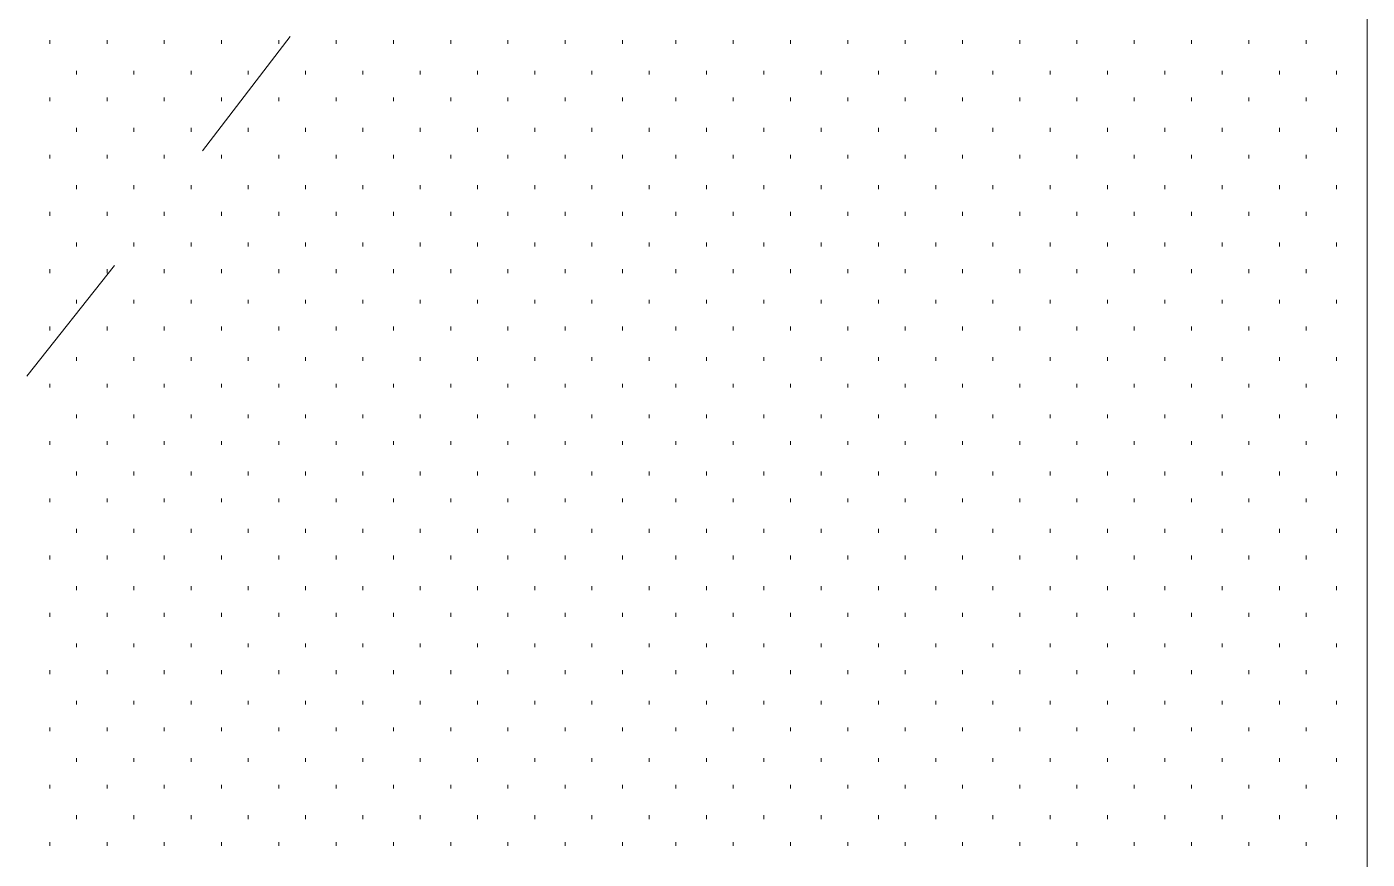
# Model space of a CAD drawing. Header units: inches. Extents: x -6061 to 13621, y -296 to 7483.
# Drawn here: x -5425.58 to -5397.47, y 654.43 to 671.89 of the extents above; entities that cross this region are included whole.
import ezdxf

# ---------------------------------------------------------------- set-up
doc = ezdxf.new("R2010")
doc.units = ezdxf.units.IN
doc.header["$MEASUREMENT"] = 0
doc.layers.get('0').update_dxf_attribs({"linetype": 'CONTINUOUS'})

msp = doc.modelspace()

# ---------------------------------------------------------------- linework, layer by layer
at = {"color": 7, "linetype": 'Continuous', "lineweight": 9, "true_color": 0x000007}
for p, q in [((-5397.46881, 703.48371), (-5397.46881, 607.4552)), ((-5397.46881, 701.0009), (-5397.46881, 607.4552)), ((-5420.05433, 671.68778), (-5421.89642, 669.28507)), ((-5423.7385, 666.88235), (-5425.58058, 664.55973))]:
    msp.add_line(p, q, dxfattribs=at)
at = {"color": 7, "linetype": 'Continuous', "lineweight": 9, "true_color": 0xffffff}
for p, q in [((-5425.10004, 671.5276), (-5425.10004, 671.60769)), ((-5423.89868, 671.5276), (-5423.89868, 671.60769)), ((-5422.69732, 671.5276), (-5422.69732, 671.60769)), ((-5421.49596, 671.5276), (-5421.49596, 671.60769)), ((-5420.29461, 671.5276), (-5420.29461, 671.60769)), ((-5419.09325, 671.5276), (-5419.09325, 671.60769)), ((-5417.89189, 671.5276), (-5417.89189, 671.60769)), ((-5416.69053, 671.5276), (-5416.69053, 671.60769)), ((-5415.48918, 671.5276), (-5415.48918, 671.60769)), ((-5414.28782, 671.5276), (-5414.28782, 671.60769)), ((-5413.08646, 671.5276), (-5413.08646, 671.60769)), ((-5411.96519, 671.5276), (-5411.96519, 671.60769)), ((-5410.76384, 671.5276), (-5410.76384, 671.60769)), ((-5409.56248, 671.5276), (-5409.56248, 671.60769)), ((-5408.36112, 671.5276), (-5408.36112, 671.60769)), ((-5407.15976, 671.5276), (-5407.15976, 671.60769)), ((-5405.95841, 671.5276), (-5405.95841, 671.60769)), ((-5404.75705, 671.5276), (-5404.75705, 671.60769)), ((-5403.55569, 671.5276), (-5403.55569, 671.60769)), ((-5402.35433, 671.5276), (-5402.35433, 671.60769)), ((-5401.15298, 671.5276), (-5401.15298, 671.60769)), ((-5399.95162, 671.5276), (-5399.95162, 671.60769)), ((-5398.75026, 671.5276), (-5398.75026, 671.60769)), ((-5424.5394, 670.88688), (-5424.5394, 670.96697)), ((-5423.33805, 670.88688), (-5423.33805, 670.96697)), ((-5422.13669, 670.88688), (-5422.13669, 670.96697)), ((-5420.93533, 670.88688), (-5420.93533, 670.96697)), ((-5419.73397, 670.88688), (-5419.73397, 670.96697)), ((-5418.53262, 670.88688), (-5418.53262, 670.96697)), ((-5417.33126, 670.88688), (-5417.33126, 670.96697)), ((-5416.1299, 670.88688), (-5416.1299, 670.96697)), ((-5414.92854, 670.88688), (-5414.92854, 670.96697)), ((-5413.72719, 670.88688), (-5413.72719, 670.96697)), ((-5412.52583, 670.88688), (-5412.52583, 670.96697)), ((-5411.32447, 670.88688), (-5411.32447, 670.96697)), ((-5410.12311, 670.88688), (-5410.12311, 670.96697)), ((-5408.92176, 670.88688), (-5408.92176, 670.96697)), ((-5407.7204, 670.88688), (-5407.7204, 670.96697)), ((-5406.51904, 670.88688), (-5406.51904, 670.96697)), ((-5405.31768, 670.88688), (-5405.31768, 670.96697)), ((-5404.11633, 670.88688), (-5404.11633, 670.96697)), ((-5402.91497, 670.88688), (-5402.91497, 670.96697)), ((-5401.71361, 670.88688), (-5401.71361, 670.96697)), ((-5400.51225, 670.88688), (-5400.51225, 670.96697)), ((-5399.3109, 670.88688), (-5399.3109, 670.96697)), ((-5398.10954, 670.88688), (-5398.10954, 670.96697)), ((-5425.10004, 670.32624), (-5425.10004, 670.40633)), ((-5423.89868, 670.32624), (-5423.89868, 670.40633)), ((-5422.69732, 670.32624), (-5422.69732, 670.40633)), ((-5421.49596, 670.32624), (-5421.49596, 670.40633)), ((-5420.29461, 670.32624), (-5420.29461, 670.40633)), ((-5419.09325, 670.32624), (-5419.09325, 670.40633)), ((-5417.89189, 670.32624), (-5417.89189, 670.40633)), ((-5416.69053, 670.32624), (-5416.69053, 670.40633)), ((-5415.48918, 670.32624), (-5415.48918, 670.40633)), ((-5414.28782, 670.32624), (-5414.28782, 670.40633)), ((-5413.08646, 670.32624), (-5413.08646, 670.40633)), ((-5411.96519, 670.32624), (-5411.96519, 670.40633)), ((-5410.76384, 670.32624), (-5410.76384, 670.40633)), ((-5409.56248, 670.32624), (-5409.56248, 670.40633)), ((-5408.36112, 670.32624), (-5408.36112, 670.40633)), ((-5407.15976, 670.32624), (-5407.15976, 670.40633)), ((-5405.95841, 670.32624), (-5405.95841, 670.40633)), ((-5404.75705, 670.32624), (-5404.75705, 670.40633)), ((-5403.55569, 670.32624), (-5403.55569, 670.40633)), ((-5402.35433, 670.32624), (-5402.35433, 670.40633)), ((-5401.15298, 670.32624), (-5401.15298, 670.40633)), ((-5399.95162, 670.32624), (-5399.95162, 670.40633)), ((-5398.75026, 670.32624), (-5398.75026, 670.40633)), ((-5424.5394, 669.68552), (-5424.5394, 669.76561)), ((-5423.33805, 669.68552), (-5423.33805, 669.76561)), ((-5422.13669, 669.68552), (-5422.13669, 669.76561)), ((-5420.93533, 669.68552), (-5420.93533, 669.76561)), ((-5419.73397, 669.68552), (-5419.73397, 669.76561)), ((-5418.53262, 669.68552), (-5418.53262, 669.76561)), ((-5417.33126, 669.68552), (-5417.33126, 669.76561)), ((-5416.1299, 669.68552), (-5416.1299, 669.76561)), ((-5414.92854, 669.68552), (-5414.92854, 669.76561)), ((-5413.72719, 669.68552), (-5413.72719, 669.76561)), ((-5412.52583, 669.68552), (-5412.52583, 669.76561)), ((-5411.32447, 669.68552), (-5411.32447, 669.76561)), ((-5410.12311, 669.68552), (-5410.12311, 669.76561)), ((-5408.92176, 669.68552), (-5408.92176, 669.76561)), ((-5407.7204, 669.68552), (-5407.7204, 669.76561)), ((-5406.51904, 669.68552), (-5406.51904, 669.76561)), ((-5405.31768, 669.68552), (-5405.31768, 669.76561)), ((-5404.11633, 669.68552), (-5404.11633, 669.76561)), ((-5402.91497, 669.68552), (-5402.91497, 669.76561)), ((-5401.71361, 669.68552), (-5401.71361, 669.76561)), ((-5400.51225, 669.68552), (-5400.51225, 669.76561)), ((-5399.3109, 669.68552), (-5399.3109, 669.76561)), ((-5398.10954, 669.68552), (-5398.10954, 669.76561)), ((-5425.10004, 669.12489), (-5425.10004, 669.20498)), ((-5423.89868, 669.12489), (-5423.89868, 669.20498)), ((-5422.69732, 669.12489), (-5422.69732, 669.20498)), ((-5421.49596, 669.12489), (-5421.49596, 669.20498)), ((-5420.29461, 669.12489), (-5420.29461, 669.20498)), ((-5419.09325, 669.12489), (-5419.09325, 669.20498)), ((-5417.89189, 669.12489), (-5417.89189, 669.20498)), ((-5416.69053, 669.12489), (-5416.69053, 669.20498)), ((-5415.48918, 669.12489), (-5415.48918, 669.20498)), ((-5414.28782, 669.12489), (-5414.28782, 669.20498)), ((-5413.08646, 669.12489), (-5413.08646, 669.20498)), ((-5411.96519, 669.12489), (-5411.96519, 669.20498)), ((-5410.76384, 669.12489), (-5410.76384, 669.20498)), ((-5409.56248, 669.12489), (-5409.56248, 669.20498)), ((-5408.36112, 669.12489), (-5408.36112, 669.20498)), ((-5407.15976, 669.12489), (-5407.15976, 669.20498)), ((-5405.95841, 669.12489), (-5405.95841, 669.20498)), ((-5404.75705, 669.12489), (-5404.75705, 669.20498)), ((-5403.55569, 669.12489), (-5403.55569, 669.20498)), ((-5402.35433, 669.12489), (-5402.35433, 669.20498)), ((-5401.15298, 669.12489), (-5401.15298, 669.20498)), ((-5399.95162, 669.12489), (-5399.95162, 669.20498)), ((-5398.75026, 669.12489), (-5398.75026, 669.20498)), ((-5424.5394, 668.48416), (-5424.5394, 668.56425)), ((-5423.33805, 668.48416), (-5423.33805, 668.56425)), ((-5422.13669, 668.48416), (-5422.13669, 668.56425)), ((-5420.93533, 668.48416), (-5420.93533, 668.56425)), ((-5419.73397, 668.48416), (-5419.73397, 668.56425)), ((-5418.53262, 668.48416), (-5418.53262, 668.56425)), ((-5417.33126, 668.48416), (-5417.33126, 668.56425)), ((-5416.1299, 668.48416), (-5416.1299, 668.56425)), ((-5414.92854, 668.48416), (-5414.92854, 668.56425)), ((-5413.72719, 668.48416), (-5413.72719, 668.56425)), ((-5412.52583, 668.48416), (-5412.52583, 668.56425)), ((-5411.32447, 668.48416), (-5411.32447, 668.56425)), ((-5410.12311, 668.48416), (-5410.12311, 668.56425)), ((-5408.92176, 668.48416), (-5408.92176, 668.56425)), ((-5407.7204, 668.48416), (-5407.7204, 668.56425)), ((-5406.51904, 668.48416), (-5406.51904, 668.56425)), ((-5405.31768, 668.48416), (-5405.31768, 668.56425)), ((-5404.11633, 668.48416), (-5404.11633, 668.56425)), ((-5402.91497, 668.48416), (-5402.91497, 668.56425)), ((-5401.71361, 668.48416), (-5401.71361, 668.56425)), ((-5400.51225, 668.48416), (-5400.51225, 668.56425)), ((-5399.3109, 668.48416), (-5399.3109, 668.56425)), ((-5398.10954, 668.48416), (-5398.10954, 668.56425)), ((-5425.10004, 667.92353), (-5425.10004, 668.00362)), ((-5423.89868, 667.92353), (-5423.89868, 668.00362)), ((-5422.69732, 667.92353), (-5422.69732, 668.00362)), ((-5421.49596, 667.92353), (-5421.49596, 668.00362)), ((-5420.29461, 667.92353), (-5420.29461, 668.00362)), ((-5419.09325, 667.92353), (-5419.09325, 668.00362)), ((-5417.89189, 667.92353), (-5417.89189, 668.00362)), ((-5416.69053, 667.92353), (-5416.69053, 668.00362)), ((-5415.48918, 667.92353), (-5415.48918, 668.00362)), ((-5414.28782, 667.92353), (-5414.28782, 668.00362)), ((-5413.08646, 667.92353), (-5413.08646, 668.00362)), ((-5411.96519, 667.92353), (-5411.96519, 668.00362)), ((-5410.76384, 667.92353), (-5410.76384, 668.00362)), ((-5409.56248, 667.92353), (-5409.56248, 668.00362)), ((-5408.36112, 667.92353), (-5408.36112, 668.00362)), ((-5407.15976, 667.92353), (-5407.15976, 668.00362)), ((-5405.95841, 667.92353), (-5405.95841, 668.00362)), ((-5404.75705, 667.92353), (-5404.75705, 668.00362)), ((-5403.55569, 667.92353), (-5403.55569, 668.00362)), ((-5402.35433, 667.92353), (-5402.35433, 668.00362)), ((-5401.15298, 667.92353), (-5401.15298, 668.00362)), ((-5399.95162, 667.92353), (-5399.95162, 668.00362)), ((-5398.75026, 667.92353), (-5398.75026, 668.00362)), ((-5424.5394, 667.28281), (-5424.5394, 667.3629)), ((-5423.33805, 667.28281), (-5423.33805, 667.3629)), ((-5422.13669, 667.28281), (-5422.13669, 667.3629)), ((-5420.93533, 667.28281), (-5420.93533, 667.3629)), ((-5419.73397, 667.28281), (-5419.73397, 667.3629)), ((-5418.53262, 667.28281), (-5418.53262, 667.3629)), ((-5417.33126, 667.28281), (-5417.33126, 667.3629)), ((-5416.1299, 667.28281), (-5416.1299, 667.3629)), ((-5414.92854, 667.28281), (-5414.92854, 667.3629)), ((-5413.72719, 667.28281), (-5413.72719, 667.3629)), ((-5412.52583, 667.28281), (-5412.52583, 667.3629)), ((-5411.32447, 667.28281), (-5411.32447, 667.3629)), ((-5410.12311, 667.28281), (-5410.12311, 667.3629)), ((-5408.92176, 667.28281), (-5408.92176, 667.3629)), ((-5407.7204, 667.28281), (-5407.7204, 667.3629)), ((-5406.51904, 667.28281), (-5406.51904, 667.3629)), ((-5405.31768, 667.28281), (-5405.31768, 667.3629)), ((-5404.11633, 667.28281), (-5404.11633, 667.3629)), ((-5402.91497, 667.28281), (-5402.91497, 667.3629)), ((-5401.71361, 667.28281), (-5401.71361, 667.3629)), ((-5400.51225, 667.28281), (-5400.51225, 667.3629)), ((-5399.3109, 667.28281), (-5399.3109, 667.3629)), ((-5398.10954, 667.28281), (-5398.10954, 667.3629)), ((-5425.10004, 666.72217), (-5425.10004, 666.80226)), ((-5423.89868, 666.72217), (-5423.89868, 666.80226)), ((-5422.69732, 666.72217), (-5422.69732, 666.80226)), ((-5421.49596, 666.72217), (-5421.49596, 666.80226)), ((-5420.29461, 666.72217), (-5420.29461, 666.80226)), ((-5419.09325, 666.72217), (-5419.09325, 666.80226)), ((-5417.89189, 666.72217), (-5417.89189, 666.80226)), ((-5416.69053, 666.72217), (-5416.69053, 666.80226)), ((-5415.48918, 666.72217), (-5415.48918, 666.80226)), ((-5414.28782, 666.72217), (-5414.28782, 666.80226)), ((-5413.08646, 666.72217), (-5413.08646, 666.80226)), ((-5411.96519, 666.72217), (-5411.96519, 666.80226)), ((-5410.76384, 666.72217), (-5410.76384, 666.80226)), ((-5409.56248, 666.72217), (-5409.56248, 666.80226)), ((-5408.36112, 666.72217), (-5408.36112, 666.80226)), ((-5407.15976, 666.72217), (-5407.15976, 666.80226)), ((-5405.95841, 666.72217), (-5405.95841, 666.80226)), ((-5404.75705, 666.72217), (-5404.75705, 666.80226)), ((-5403.55569, 666.72217), (-5403.55569, 666.80226)), ((-5402.35433, 666.72217), (-5402.35433, 666.80226)), ((-5401.15298, 666.72217), (-5401.15298, 666.80226)), ((-5399.95162, 666.72217), (-5399.95162, 666.80226)), ((-5398.75026, 666.72217), (-5398.75026, 666.80226)), ((-5424.5394, 666.08145), (-5424.5394, 666.16154)), ((-5423.33805, 666.08145), (-5423.33805, 666.16154)), ((-5422.13669, 666.08145), (-5422.13669, 666.16154)), ((-5420.93533, 666.08145), (-5420.93533, 666.16154)), ((-5419.73397, 666.08145), (-5419.73397, 666.16154)), ((-5418.53262, 666.08145), (-5418.53262, 666.16154)), ((-5417.33126, 666.08145), (-5417.33126, 666.16154)), ((-5416.1299, 666.08145), (-5416.1299, 666.16154)), ((-5414.92854, 666.08145), (-5414.92854, 666.16154)), ((-5413.72719, 666.08145), (-5413.72719, 666.16154)), ((-5412.52583, 666.08145), (-5412.52583, 666.16154)), ((-5411.32447, 666.08145), (-5411.32447, 666.16154)), ((-5410.12311, 666.08145), (-5410.12311, 666.16154)), ((-5408.92176, 666.08145), (-5408.92176, 666.16154)), ((-5407.7204, 666.08145), (-5407.7204, 666.16154)), ((-5406.51904, 666.08145), (-5406.51904, 666.16154)), ((-5405.31768, 666.08145), (-5405.31768, 666.16154)), ((-5404.11633, 666.08145), (-5404.11633, 666.16154)), ((-5402.91497, 666.08145), (-5402.91497, 666.16154)), ((-5401.71361, 666.08145), (-5401.71361, 666.16154)), ((-5400.51225, 666.08145), (-5400.51225, 666.16154)), ((-5399.3109, 666.08145), (-5399.3109, 666.16154)), ((-5398.10954, 666.08145), (-5398.10954, 666.16154)), ((-5425.10004, 665.52081), (-5425.10004, 665.6009)), ((-5423.89868, 665.52081), (-5423.89868, 665.6009)), ((-5422.69732, 665.52081), (-5422.69732, 665.6009)), ((-5421.49596, 665.52081), (-5421.49596, 665.6009)), ((-5420.29461, 665.52081), (-5420.29461, 665.6009)), ((-5419.09325, 665.52081), (-5419.09325, 665.6009)), ((-5417.89189, 665.52081), (-5417.89189, 665.6009)), ((-5416.69053, 665.52081), (-5416.69053, 665.6009)), ((-5415.48918, 665.52081), (-5415.48918, 665.6009)), ((-5414.28782, 665.52081), (-5414.28782, 665.6009)), ((-5413.08646, 665.52081), (-5413.08646, 665.6009)), ((-5411.96519, 665.52081), (-5411.96519, 665.6009)), ((-5410.76384, 665.52081), (-5410.76384, 665.6009)), ((-5409.56248, 665.52081), (-5409.56248, 665.6009)), ((-5408.36112, 665.52081), (-5408.36112, 665.6009)), ((-5407.15976, 665.52081), (-5407.15976, 665.6009)), ((-5405.95841, 665.52081), (-5405.95841, 665.6009)), ((-5404.75705, 665.52081), (-5404.75705, 665.6009)), ((-5403.55569, 665.52081), (-5403.55569, 665.6009)), ((-5402.35433, 665.52081), (-5402.35433, 665.6009)), ((-5401.15298, 665.52081), (-5401.15298, 665.6009)), ((-5399.95162, 665.52081), (-5399.95162, 665.6009)), ((-5398.75026, 665.52081), (-5398.75026, 665.6009)), ((-5424.5394, 664.88009), (-5424.5394, 664.96018)), ((-5423.33805, 664.88009), (-5423.33805, 664.96018)), ((-5422.13669, 664.88009), (-5422.13669, 664.96018)), ((-5420.93533, 664.88009), (-5420.93533, 664.96018)), ((-5419.73397, 664.88009), (-5419.73397, 664.96018)), ((-5418.53262, 664.88009), (-5418.53262, 664.96018)), ((-5417.33126, 664.88009), (-5417.33126, 664.96018)), ((-5416.1299, 664.88009), (-5416.1299, 664.96018)), ((-5414.92854, 664.88009), (-5414.92854, 664.96018)), ((-5413.72719, 664.88009), (-5413.72719, 664.96018)), ((-5412.52583, 664.88009), (-5412.52583, 664.96018)), ((-5411.32447, 664.88009), (-5411.32447, 664.96018)), ((-5410.12311, 664.88009), (-5410.12311, 664.96018)), ((-5408.92176, 664.88009), (-5408.92176, 664.96018)), ((-5407.7204, 664.88009), (-5407.7204, 664.96018)), ((-5406.51904, 664.88009), (-5406.51904, 664.96018)), ((-5405.31768, 664.88009), (-5405.31768, 664.96018)), ((-5404.11633, 664.88009), (-5404.11633, 664.96018)), ((-5402.91497, 664.88009), (-5402.91497, 664.96018)), ((-5401.71361, 664.88009), (-5401.71361, 664.96018)), ((-5400.51225, 664.88009), (-5400.51225, 664.96018)), ((-5399.3109, 664.88009), (-5399.3109, 664.96018)), ((-5398.10954, 664.88009), (-5398.10954, 664.96018)), ((-5425.10004, 664.31946), (-5425.10004, 664.39955)), ((-5423.89868, 664.31946), (-5423.89868, 664.39955)), ((-5422.69732, 664.31946), (-5422.69732, 664.39955)), ((-5421.49596, 664.31946), (-5421.49596, 664.39955)), ((-5420.29461, 664.31946), (-5420.29461, 664.39955)), ((-5419.09325, 664.31946), (-5419.09325, 664.39955)), ((-5417.89189, 664.31946), (-5417.89189, 664.39955)), ((-5416.69053, 664.31946), (-5416.69053, 664.39955)), ((-5415.48918, 664.31946), (-5415.48918, 664.39955)), ((-5414.28782, 664.31946), (-5414.28782, 664.39955)), ((-5413.08646, 664.31946), (-5413.08646, 664.39955)), ((-5411.96519, 664.31946), (-5411.96519, 664.39955)), ((-5410.76384, 664.31946), (-5410.76384, 664.39955)), ((-5409.56248, 664.31946), (-5409.56248, 664.39955)), ((-5408.36112, 664.31946), (-5408.36112, 664.39955)), ((-5407.15976, 664.31946), (-5407.15976, 664.39955)), ((-5405.95841, 664.31946), (-5405.95841, 664.39955)), ((-5404.75705, 664.31946), (-5404.75705, 664.39955)), ((-5403.55569, 664.31946), (-5403.55569, 664.39955)), ((-5402.35433, 664.31946), (-5402.35433, 664.39955)), ((-5401.15298, 664.31946), (-5401.15298, 664.39955)), ((-5399.95162, 664.31946), (-5399.95162, 664.39955)), ((-5398.75026, 664.31946), (-5398.75026, 664.39955)), ((-5424.5394, 663.67873), (-5424.5394, 663.75882)), ((-5423.33805, 663.67873), (-5423.33805, 663.75882)), ((-5422.13669, 663.67873), (-5422.13669, 663.75882)), ((-5420.93533, 663.67873), (-5420.93533, 663.75882)), ((-5419.73397, 663.67873), (-5419.73397, 663.75882)), ((-5418.53262, 663.67873), (-5418.53262, 663.75882)), ((-5417.33126, 663.67873), (-5417.33126, 663.75882)), ((-5416.1299, 663.67873), (-5416.1299, 663.75882)), ((-5414.92854, 663.67873), (-5414.92854, 663.75882)), ((-5413.72719, 663.67873), (-5413.72719, 663.75882)), ((-5412.52583, 663.67873), (-5412.52583, 663.75882)), ((-5411.32447, 663.67873), (-5411.32447, 663.75882)), ((-5410.12311, 663.67873), (-5410.12311, 663.75882)), ((-5408.92176, 663.67873), (-5408.92176, 663.75882)), ((-5407.7204, 663.67873), (-5407.7204, 663.75882)), ((-5406.51904, 663.67873), (-5406.51904, 663.75882)), ((-5405.31768, 663.67873), (-5405.31768, 663.75882)), ((-5404.11633, 663.67873), (-5404.11633, 663.75882)), ((-5402.91497, 663.67873), (-5402.91497, 663.75882)), ((-5401.71361, 663.67873), (-5401.71361, 663.75882)), ((-5400.51225, 663.67873), (-5400.51225, 663.75882)), ((-5399.3109, 663.67873), (-5399.3109, 663.75882)), ((-5398.10954, 663.67873), (-5398.10954, 663.75882)), ((-5425.10004, 663.1181), (-5425.10004, 663.19819)), ((-5423.89868, 663.1181), (-5423.89868, 663.19819)), ((-5422.69732, 663.1181), (-5422.69732, 663.19819)), ((-5421.49596, 663.1181), (-5421.49596, 663.19819)), ((-5420.29461, 663.1181), (-5420.29461, 663.19819)), ((-5419.09325, 663.1181), (-5419.09325, 663.19819)), ((-5417.89189, 663.1181), (-5417.89189, 663.19819)), ((-5416.69053, 663.1181), (-5416.69053, 663.19819)), ((-5415.48918, 663.1181), (-5415.48918, 663.19819)), ((-5414.28782, 663.1181), (-5414.28782, 663.19819)), ((-5413.08646, 663.1181), (-5413.08646, 663.19819)), ((-5411.96519, 663.1181), (-5411.96519, 663.19819)), ((-5410.76384, 663.1181), (-5410.76384, 663.19819)), ((-5409.56248, 663.1181), (-5409.56248, 663.19819)), ((-5408.36112, 663.1181), (-5408.36112, 663.19819)), ((-5407.15976, 663.1181), (-5407.15976, 663.19819)), ((-5405.95841, 663.1181), (-5405.95841, 663.19819)), ((-5404.75705, 663.1181), (-5404.75705, 663.19819)), ((-5403.55569, 663.1181), (-5403.55569, 663.19819)), ((-5402.35433, 663.1181), (-5402.35433, 663.19819)), ((-5401.15298, 663.1181), (-5401.15298, 663.19819)), ((-5399.95162, 663.1181), (-5399.95162, 663.19819)), ((-5398.75026, 663.1181), (-5398.75026, 663.19819)), ((-5424.5394, 662.47738), (-5424.5394, 662.55747)), ((-5423.33805, 662.47738), (-5423.33805, 662.55747)), ((-5422.13669, 662.47738), (-5422.13669, 662.55747)), ((-5420.93533, 662.47738), (-5420.93533, 662.55747)), ((-5419.73397, 662.47738), (-5419.73397, 662.55747)), ((-5418.53262, 662.47738), (-5418.53262, 662.55747)), ((-5417.33126, 662.47738), (-5417.33126, 662.55747)), ((-5416.1299, 662.47738), (-5416.1299, 662.55747)), ((-5414.92854, 662.47738), (-5414.92854, 662.55747)), ((-5413.72719, 662.47738), (-5413.72719, 662.55747)), ((-5412.52583, 662.47738), (-5412.52583, 662.55747)), ((-5411.32447, 662.47738), (-5411.32447, 662.55747)), ((-5410.12311, 662.47738), (-5410.12311, 662.55747)), ((-5408.92176, 662.47738), (-5408.92176, 662.55747)), ((-5407.7204, 662.47738), (-5407.7204, 662.55747)), ((-5406.51904, 662.47738), (-5406.51904, 662.55747)), ((-5405.31768, 662.47738), (-5405.31768, 662.55747)), ((-5404.11633, 662.47738), (-5404.11633, 662.55747)), ((-5402.91497, 662.47738), (-5402.91497, 662.55747)), ((-5401.71361, 662.47738), (-5401.71361, 662.55747)), ((-5400.51225, 662.47738), (-5400.51225, 662.55747)), ((-5399.3109, 662.47738), (-5399.3109, 662.55747)), ((-5398.10954, 662.47738), (-5398.10954, 662.55747)), ((-5425.10004, 661.91674), (-5425.10004, 661.99683)), ((-5423.89868, 661.91674), (-5423.89868, 661.99683)), ((-5422.69732, 661.91674), (-5422.69732, 661.99683)), ((-5421.49596, 661.91674), (-5421.49596, 661.99683)), ((-5420.29461, 661.91674), (-5420.29461, 661.99683)), ((-5419.09325, 661.91674), (-5419.09325, 661.99683)), ((-5417.89189, 661.91674), (-5417.89189, 661.99683)), ((-5416.69053, 661.91674), (-5416.69053, 661.99683)), ((-5415.48918, 661.91674), (-5415.48918, 661.99683)), ((-5414.28782, 661.91674), (-5414.28782, 661.99683)), ((-5413.08646, 661.91674), (-5413.08646, 661.99683)), ((-5411.96519, 661.91674), (-5411.96519, 661.99683)), ((-5410.76384, 661.91674), (-5410.76384, 661.99683)), ((-5409.56248, 661.91674), (-5409.56248, 661.99683)), ((-5408.36112, 661.91674), (-5408.36112, 661.99683)), ((-5407.15976, 661.91674), (-5407.15976, 661.99683)), ((-5405.95841, 661.91674), (-5405.95841, 661.99683)), ((-5404.75705, 661.91674), (-5404.75705, 661.99683)), ((-5403.55569, 661.91674), (-5403.55569, 661.99683)), ((-5402.35433, 661.91674), (-5402.35433, 661.99683)), ((-5401.15298, 661.91674), (-5401.15298, 661.99683)), ((-5399.95162, 661.91674), (-5399.95162, 661.99683)), ((-5398.75026, 661.91674), (-5398.75026, 661.99683)), ((-5424.5394, 661.27602), (-5424.5394, 661.35611)), ((-5423.33805, 661.27602), (-5423.33805, 661.35611)), ((-5422.13669, 661.27602), (-5422.13669, 661.35611)), ((-5420.93533, 661.27602), (-5420.93533, 661.35611)), ((-5419.73397, 661.27602), (-5419.73397, 661.35611)), ((-5418.53262, 661.27602), (-5418.53262, 661.35611)), ((-5417.33126, 661.27602), (-5417.33126, 661.35611)), ((-5416.1299, 661.27602), (-5416.1299, 661.35611)), ((-5414.92854, 661.27602), (-5414.92854, 661.35611)), ((-5413.72719, 661.27602), (-5413.72719, 661.35611)), ((-5412.52583, 661.27602), (-5412.52583, 661.35611)), ((-5411.32447, 661.27602), (-5411.32447, 661.35611)), ((-5410.12311, 661.27602), (-5410.12311, 661.35611)), ((-5408.92176, 661.27602), (-5408.92176, 661.35611)), ((-5407.7204, 661.27602), (-5407.7204, 661.35611)), ((-5406.51904, 661.27602), (-5406.51904, 661.35611)), ((-5405.31768, 661.27602), (-5405.31768, 661.35611)), ((-5404.11633, 661.27602), (-5404.11633, 661.35611)), ((-5402.91497, 661.27602), (-5402.91497, 661.35611)), ((-5401.71361, 661.27602), (-5401.71361, 661.35611)), ((-5400.51225, 661.27602), (-5400.51225, 661.35611)), ((-5399.3109, 661.27602), (-5399.3109, 661.35611)), ((-5398.10954, 661.27602), (-5398.10954, 661.35611)), ((-5425.10004, 660.71538), (-5425.10004, 660.79547)), ((-5423.89868, 660.71538), (-5423.89868, 660.79547)), ((-5422.69732, 660.71538), (-5422.69732, 660.79547)), ((-5421.49596, 660.71538), (-5421.49596, 660.79547)), ((-5420.29461, 660.71538), (-5420.29461, 660.79547)), ((-5419.09325, 660.71538), (-5419.09325, 660.79547)), ((-5417.89189, 660.71538), (-5417.89189, 660.79547)), ((-5416.69053, 660.71538), (-5416.69053, 660.79547)), ((-5415.48918, 660.71538), (-5415.48918, 660.79547)), ((-5414.28782, 660.71538), (-5414.28782, 660.79547)), ((-5413.08646, 660.71538), (-5413.08646, 660.79547)), ((-5411.96519, 660.71538), (-5411.96519, 660.79547)), ((-5410.76384, 660.71538), (-5410.76384, 660.79547)), ((-5409.56248, 660.71538), (-5409.56248, 660.79547)), ((-5408.36112, 660.71538), (-5408.36112, 660.79547)), ((-5407.15976, 660.71538), (-5407.15976, 660.79547)), ((-5405.95841, 660.71538), (-5405.95841, 660.79547)), ((-5404.75705, 660.71538), (-5404.75705, 660.79547)), ((-5403.55569, 660.71538), (-5403.55569, 660.79547)), ((-5402.35433, 660.71538), (-5402.35433, 660.79547)), ((-5401.15298, 660.71538), (-5401.15298, 660.79547)), ((-5399.95162, 660.71538), (-5399.95162, 660.79547)), ((-5398.75026, 660.71538), (-5398.75026, 660.79547)), ((-5424.5394, 660.07466), (-5424.5394, 660.15475)), ((-5423.33805, 660.07466), (-5423.33805, 660.15475)), ((-5422.13669, 660.07466), (-5422.13669, 660.15475)), ((-5420.93533, 660.07466), (-5420.93533, 660.15475)), ((-5419.73397, 660.07466), (-5419.73397, 660.15475)), ((-5418.53262, 660.07466), (-5418.53262, 660.15475)), ((-5417.33126, 660.07466), (-5417.33126, 660.15475)), ((-5416.1299, 660.07466), (-5416.1299, 660.15475)), ((-5414.92854, 660.07466), (-5414.92854, 660.15475)), ((-5413.72719, 660.07466), (-5413.72719, 660.15475)), ((-5412.52583, 660.07466), (-5412.52583, 660.15475)), ((-5411.32447, 660.07466), (-5411.32447, 660.15475)), ((-5410.12311, 660.07466), (-5410.12311, 660.15475)), ((-5408.92176, 660.07466), (-5408.92176, 660.15475)), ((-5407.7204, 660.07466), (-5407.7204, 660.15475)), ((-5406.51904, 660.07466), (-5406.51904, 660.15475)), ((-5405.31768, 660.07466), (-5405.31768, 660.15475)), ((-5404.11633, 660.07466), (-5404.11633, 660.15475)), ((-5402.91497, 660.07466), (-5402.91497, 660.15475)), ((-5401.71361, 660.07466), (-5401.71361, 660.15475)), ((-5400.51225, 660.07466), (-5400.51225, 660.15475)), ((-5399.3109, 660.07466), (-5399.3109, 660.15475)), ((-5398.10954, 660.07466), (-5398.10954, 660.15475)), ((-5425.10004, 659.51403), (-5425.10004, 659.59412)), ((-5423.89868, 659.51403), (-5423.89868, 659.59412)), ((-5422.69732, 659.51403), (-5422.69732, 659.59412)), ((-5421.49596, 659.51403), (-5421.49596, 659.59412)), ((-5420.29461, 659.51403), (-5420.29461, 659.59412)), ((-5419.09325, 659.51403), (-5419.09325, 659.59412)), ((-5417.89189, 659.51403), (-5417.89189, 659.59412)), ((-5416.69053, 659.51403), (-5416.69053, 659.59412)), ((-5415.48918, 659.51403), (-5415.48918, 659.59412)), ((-5414.28782, 659.51403), (-5414.28782, 659.59412)), ((-5413.08646, 659.51403), (-5413.08646, 659.59412)), ((-5411.96519, 659.51403), (-5411.96519, 659.59412)), ((-5410.76384, 659.51403), (-5410.76384, 659.59412)), ((-5409.56248, 659.51403), (-5409.56248, 659.59412)), ((-5408.36112, 659.51403), (-5408.36112, 659.59412)), ((-5407.15976, 659.51403), (-5407.15976, 659.59412)), ((-5405.95841, 659.51403), (-5405.95841, 659.59412)), ((-5404.75705, 659.51403), (-5404.75705, 659.59412)), ((-5403.55569, 659.51403), (-5403.55569, 659.59412)), ((-5402.35433, 659.51403), (-5402.35433, 659.59412)), ((-5401.15298, 659.51403), (-5401.15298, 659.59412)), ((-5399.95162, 659.51403), (-5399.95162, 659.59412)), ((-5398.75026, 659.51403), (-5398.75026, 659.59412)), ((-5424.5394, 658.8733), (-5424.5394, 658.95339)), ((-5423.33805, 658.8733), (-5423.33805, 658.95339)), ((-5422.13669, 658.8733), (-5422.13669, 658.95339)), ((-5420.93533, 658.8733), (-5420.93533, 658.95339)), ((-5419.73397, 658.8733), (-5419.73397, 658.95339)), ((-5418.53262, 658.8733), (-5418.53262, 658.95339)), ((-5417.33126, 658.8733), (-5417.33126, 658.95339)), ((-5416.1299, 658.8733), (-5416.1299, 658.95339)), ((-5414.92854, 658.8733), (-5414.92854, 658.95339)), ((-5413.72719, 658.8733), (-5413.72719, 658.95339)), ((-5412.52583, 658.8733), (-5412.52583, 658.95339)), ((-5411.32447, 658.8733), (-5411.32447, 658.95339)), ((-5410.12311, 658.8733), (-5410.12311, 658.95339)), ((-5408.92176, 658.8733), (-5408.92176, 658.95339)), ((-5407.7204, 658.8733), (-5407.7204, 658.95339)), ((-5406.51904, 658.8733), (-5406.51904, 658.95339)), ((-5405.31768, 658.8733), (-5405.31768, 658.95339)), ((-5404.11633, 658.8733), (-5404.11633, 658.95339)), ((-5402.91497, 658.8733), (-5402.91497, 658.95339)), ((-5401.71361, 658.8733), (-5401.71361, 658.95339)), ((-5400.51225, 658.8733), (-5400.51225, 658.95339)), ((-5399.3109, 658.8733), (-5399.3109, 658.95339)), ((-5398.10954, 658.8733), (-5398.10954, 658.95339)), ((-5425.10004, 658.31267), (-5425.10004, 658.39276)), ((-5423.89868, 658.31267), (-5423.89868, 658.39276)), ((-5422.69732, 658.31267), (-5422.69732, 658.39276)), ((-5421.49596, 658.31267), (-5421.49596, 658.39276)), ((-5420.29461, 658.31267), (-5420.29461, 658.39276)), ((-5419.09325, 658.31267), (-5419.09325, 658.39276)), ((-5417.89189, 658.31267), (-5417.89189, 658.39276)), ((-5416.69053, 658.31267), (-5416.69053, 658.39276)), ((-5415.48918, 658.31267), (-5415.48918, 658.39276)), ((-5414.28782, 658.31267), (-5414.28782, 658.39276)), ((-5413.08646, 658.31267), (-5413.08646, 658.39276)), ((-5411.96519, 658.31267), (-5411.96519, 658.39276)), ((-5410.76384, 658.31267), (-5410.76384, 658.39276)), ((-5409.56248, 658.31267), (-5409.56248, 658.39276)), ((-5408.36112, 658.31267), (-5408.36112, 658.39276)), ((-5407.15976, 658.31267), (-5407.15976, 658.39276)), ((-5405.95841, 658.31267), (-5405.95841, 658.39276)), ((-5404.75705, 658.31267), (-5404.75705, 658.39276)), ((-5403.55569, 658.31267), (-5403.55569, 658.39276)), ((-5402.35433, 658.31267), (-5402.35433, 658.39276)), ((-5401.15298, 658.31267), (-5401.15298, 658.39276)), ((-5399.95162, 658.31267), (-5399.95162, 658.39276)), ((-5398.75026, 658.31267), (-5398.75026, 658.39276)), ((-5424.5394, 657.67195), (-5424.5394, 657.75204)), ((-5423.33805, 657.67195), (-5423.33805, 657.75204)), ((-5422.13669, 657.67195), (-5422.13669, 657.75204)), ((-5420.93533, 657.67195), (-5420.93533, 657.75204)), ((-5419.73397, 657.67195), (-5419.73397, 657.75204)), ((-5418.53262, 657.67195), (-5418.53262, 657.75204)), ((-5417.33126, 657.67195), (-5417.33126, 657.75204)), ((-5416.1299, 657.67195), (-5416.1299, 657.75204)), ((-5414.92854, 657.67195), (-5414.92854, 657.75204)), ((-5413.72719, 657.67195), (-5413.72719, 657.75204)), ((-5412.52583, 657.67195), (-5412.52583, 657.75204)), ((-5411.32447, 657.67195), (-5411.32447, 657.75204)), ((-5410.12311, 657.67195), (-5410.12311, 657.75204)), ((-5408.92176, 657.67195), (-5408.92176, 657.75204)), ((-5407.7204, 657.67195), (-5407.7204, 657.75204)), ((-5406.51904, 657.67195), (-5406.51904, 657.75204)), ((-5405.31768, 657.67195), (-5405.31768, 657.75204)), ((-5404.11633, 657.67195), (-5404.11633, 657.75204)), ((-5402.91497, 657.67195), (-5402.91497, 657.75204)), ((-5401.71361, 657.67195), (-5401.71361, 657.75204)), ((-5400.51225, 657.67195), (-5400.51225, 657.75204)), ((-5399.3109, 657.67195), (-5399.3109, 657.75204)), ((-5398.10954, 657.67195), (-5398.10954, 657.75204)), ((-5425.10004, 657.11131), (-5425.10004, 657.1914)), ((-5423.89868, 657.11131), (-5423.89868, 657.1914)), ((-5422.69732, 657.11131), (-5422.69732, 657.1914)), ((-5421.49596, 657.11131), (-5421.49596, 657.1914)), ((-5420.29461, 657.11131), (-5420.29461, 657.1914)), ((-5419.09325, 657.11131), (-5419.09325, 657.1914)), ((-5417.89189, 657.11131), (-5417.89189, 657.1914)), ((-5416.69053, 657.11131), (-5416.69053, 657.1914)), ((-5415.48918, 657.11131), (-5415.48918, 657.1914)), ((-5414.28782, 657.11131), (-5414.28782, 657.1914)), ((-5413.08646, 657.11131), (-5413.08646, 657.1914)), ((-5411.96519, 657.11131), (-5411.96519, 657.1914)), ((-5410.76384, 657.11131), (-5410.76384, 657.1914)), ((-5409.56248, 657.11131), (-5409.56248, 657.1914)), ((-5408.36112, 657.11131), (-5408.36112, 657.1914)), ((-5407.15976, 657.11131), (-5407.15976, 657.1914)), ((-5405.95841, 657.11131), (-5405.95841, 657.1914)), ((-5404.75705, 657.11131), (-5404.75705, 657.1914)), ((-5403.55569, 657.11131), (-5403.55569, 657.1914)), ((-5402.35433, 657.11131), (-5402.35433, 657.1914)), ((-5401.15298, 657.11131), (-5401.15298, 657.1914)), ((-5399.95162, 657.11131), (-5399.95162, 657.1914)), ((-5398.75026, 657.11131), (-5398.75026, 657.1914)), ((-5424.5394, 656.47059), (-5424.5394, 656.55068)), ((-5423.33805, 656.47059), (-5423.33805, 656.55068)), ((-5422.13669, 656.47059), (-5422.13669, 656.55068)), ((-5420.93533, 656.47059), (-5420.93533, 656.55068)), ((-5419.73397, 656.47059), (-5419.73397, 656.55068)), ((-5418.53262, 656.47059), (-5418.53262, 656.55068)), ((-5417.33126, 656.47059), (-5417.33126, 656.55068)), ((-5416.1299, 656.47059), (-5416.1299, 656.55068)), ((-5414.92854, 656.47059), (-5414.92854, 656.55068)), ((-5413.72719, 656.47059), (-5413.72719, 656.55068)), ((-5412.52583, 656.47059), (-5412.52583, 656.55068)), ((-5411.32447, 656.47059), (-5411.32447, 656.55068)), ((-5410.12311, 656.47059), (-5410.12311, 656.55068)), ((-5408.92176, 656.47059), (-5408.92176, 656.55068)), ((-5407.7204, 656.47059), (-5407.7204, 656.55068)), ((-5406.51904, 656.47059), (-5406.51904, 656.55068)), ((-5405.31768, 656.47059), (-5405.31768, 656.55068)), ((-5404.11633, 656.47059), (-5404.11633, 656.55068)), ((-5402.91497, 656.47059), (-5402.91497, 656.55068)), ((-5401.71361, 656.47059), (-5401.71361, 656.55068)), ((-5400.51225, 656.47059), (-5400.51225, 656.55068)), ((-5399.3109, 656.47059), (-5399.3109, 656.55068)), ((-5398.10954, 656.47059), (-5398.10954, 656.55068)), ((-5425.10004, 655.90995), (-5425.10004, 655.99005)), ((-5423.89868, 655.90995), (-5423.89868, 655.99005)), ((-5422.69732, 655.90995), (-5422.69732, 655.99005)), ((-5421.49596, 655.90995), (-5421.49596, 655.99005)), ((-5420.29461, 655.90995), (-5420.29461, 655.99005)), ((-5419.09325, 655.90995), (-5419.09325, 655.99005)), ((-5417.89189, 655.90995), (-5417.89189, 655.99005)), ((-5416.69053, 655.90995), (-5416.69053, 655.99005)), ((-5415.48918, 655.90995), (-5415.48918, 655.99005)), ((-5414.28782, 655.90995), (-5414.28782, 655.99005)), ((-5413.08646, 655.90995), (-5413.08646, 655.99005)), ((-5411.96519, 655.90995), (-5411.96519, 655.99005)), ((-5410.76384, 655.90995), (-5410.76384, 655.99005)), ((-5409.56248, 655.90995), (-5409.56248, 655.99005)), ((-5408.36112, 655.90995), (-5408.36112, 655.99005)), ((-5407.15976, 655.90995), (-5407.15976, 655.99005)), ((-5405.95841, 655.90995), (-5405.95841, 655.99005)), ((-5404.75705, 655.90995), (-5404.75705, 655.99005)), ((-5403.55569, 655.90995), (-5403.55569, 655.99005)), ((-5402.35433, 655.90995), (-5402.35433, 655.99005)), ((-5401.15298, 655.90995), (-5401.15298, 655.99005)), ((-5399.95162, 655.90995), (-5399.95162, 655.99005)), ((-5398.75026, 655.90995), (-5398.75026, 655.99005)), ((-5424.5394, 655.26923), (-5424.5394, 655.34932)), ((-5423.33805, 655.26923), (-5423.33805, 655.34932)), ((-5422.13669, 655.26923), (-5422.13669, 655.34932)), ((-5420.93533, 655.26923), (-5420.93533, 655.34932)), ((-5419.73397, 655.26923), (-5419.73397, 655.34932)), ((-5418.53262, 655.26923), (-5418.53262, 655.34932)), ((-5417.33126, 655.26923), (-5417.33126, 655.34932)), ((-5416.1299, 655.26923), (-5416.1299, 655.34932)), ((-5414.92854, 655.26923), (-5414.92854, 655.34932)), ((-5413.72719, 655.26923), (-5413.72719, 655.34932)), ((-5412.52583, 655.26923), (-5412.52583, 655.34932)), ((-5411.32447, 655.26923), (-5411.32447, 655.34932)), ((-5410.12311, 655.26923), (-5410.12311, 655.34932)), ((-5408.92176, 655.26923), (-5408.92176, 655.34932)), ((-5407.7204, 655.26923), (-5407.7204, 655.34932)), ((-5406.51904, 655.26923), (-5406.51904, 655.34932)), ((-5405.31768, 655.26923), (-5405.31768, 655.34932)), ((-5404.11633, 655.26923), (-5404.11633, 655.34932)), ((-5402.91497, 655.26923), (-5402.91497, 655.34932)), ((-5401.71361, 655.26923), (-5401.71361, 655.34932)), ((-5400.51225, 655.26923), (-5400.51225, 655.34932)), ((-5399.3109, 655.26923), (-5399.3109, 655.34932)), ((-5398.10954, 655.26923), (-5398.10954, 655.34932)), ((-5425.10004, 654.7086), (-5425.10004, 654.78869)), ((-5423.89868, 654.7086), (-5423.89868, 654.78869)), ((-5422.69732, 654.7086), (-5422.69732, 654.78869)), ((-5421.49596, 654.7086), (-5421.49596, 654.78869)), ((-5420.29461, 654.7086), (-5420.29461, 654.78869)), ((-5419.09325, 654.7086), (-5419.09325, 654.78869)), ((-5417.89189, 654.7086), (-5417.89189, 654.78869)), ((-5416.69053, 654.7086), (-5416.69053, 654.78869)), ((-5415.48918, 654.7086), (-5415.48918, 654.78869)), ((-5414.28782, 654.7086), (-5414.28782, 654.78869)), ((-5413.08646, 654.7086), (-5413.08646, 654.78869)), ((-5411.96519, 654.7086), (-5411.96519, 654.78869)), ((-5410.76384, 654.7086), (-5410.76384, 654.78869)), ((-5409.56248, 654.7086), (-5409.56248, 654.78869)), ((-5408.36112, 654.7086), (-5408.36112, 654.78869)), ((-5407.15976, 654.7086), (-5407.15976, 654.78869)), ((-5405.95841, 654.7086), (-5405.95841, 654.78869)), ((-5404.75705, 654.7086), (-5404.75705, 654.78869)), ((-5403.55569, 654.7086), (-5403.55569, 654.78869)), ((-5402.35433, 654.7086), (-5402.35433, 654.78869)), ((-5401.15298, 654.7086), (-5401.15298, 654.78869)), ((-5399.95162, 654.7086), (-5399.95162, 654.78869)), ((-5398.75026, 654.7086), (-5398.75026, 654.78869))]:
    msp.add_line(p, q, dxfattribs=at)

doc.saveas('drawing.dxf')
